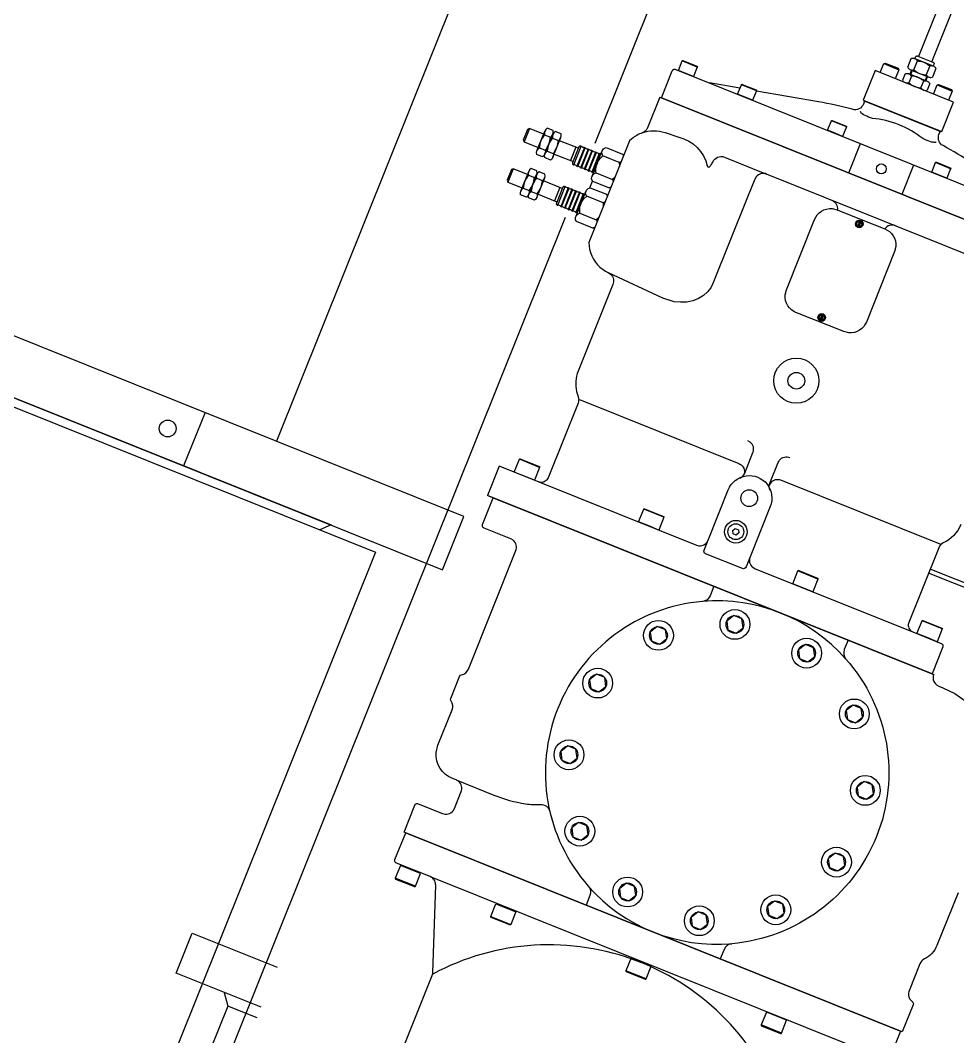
# Model space of a CAD drawing. Extents: x 23618587 to 48466785, y 42305484 to 86624613.
# Drawn here: x 24361014 to 24362018, y 43356237 to 43357325 of the extents above; entities that cross this region are included whole.
import ezdxf

# ---------------------------------------------------------------- set-up
doc = ezdxf.new("R2010")
doc.units = 0
doc.header["$MEASUREMENT"] = 0
doc.layers.add('AC-W', color=7, linetype='CONTINUOUS')
doc.layers.add('楼控', color=1, linetype='CONTINUOUS')

msp = doc.modelspace()

# ---------------------------------------------------------------- linework, layer by layer
at = {"layer": 'AC-W', "color": 7, "ltscale": 300}
for centre, radius, start, end in [((24189221.26409, 43293340.65083), 196000, 18.7775437664, 29.0000337956), ((24148685.34615, 42835267.72991), 567722.67138, 66.5260012819, 69.3279804304), ((24162246.90911, 42870268.06754), 513099.72014, 62.6224147924, 75.1443656534)]:
    msp.add_arc(centre, radius, start, end, dxfattribs=at)
at = {"layer": 'AC-W', "color": 7}
for centre, radius, start, end in [((24148685.34615, 42835267.72991), 567822.67138, 66.8075794562, 69.3229354503), ((24148759.7883, 42835660.74182), 530172.67138, 79.4743453433, 79.4743453433), ((24148766.30591, 42835659.45113), 530172.67138, 78.1227654299, 78.1227654299), ((24148779.34207, 42835656.52904), 530172.67138, 76.2090487924, 76.2090487924), ((24148685.34615, 42835267.72991), 567622.67138, 66.7997511767, 68.2411710536), ((24148685.34615, 42835267.72991), 565472.67138, 66.8927523705, 67.9826562671), ((24148685.34615, 42835267.72991), 565272.67138, 67.1564759426, 67.9826461811), ((24148685.34615, 42835267.72991), 565272.67138, 67.1564759426, 67.9826461798)]:
    msp.add_arc(centre, radius, start, end, dxfattribs=at)
at = {"layer": '楼控'}
for p, q in [((24361677.22785, 43357843.64587), (24361288.23863, 43356874.77286)), ((24361971.88578, 43357284.51487), (24361991.66895, 43357276.58017)), ((24361968.41545, 43357272.03202), (24361966.69947, 43357267.75366)), ((24361967.09201, 43357272.56283), (24361986.85236, 43357264.63728)), ((24361969.20701, 43357271.95824), (24361967.49102, 43357267.67987)), ((24361970.89939, 43357272.47938), (24361974.69561, 43357281.94427)), ((24361987.86156, 43357276.66362), (24361984.06535, 43357267.19873)), ((24361961.70555, 43357268.313), (24361958.85931, 43357261.21662)), ((24361965.19349, 43357268.35768), (24361984.95383, 43357260.43213)), ((24361968.29994, 43357265.6681), (24361965.4537, 43357258.57172)), ((24361984.77592, 43357265.4701), (24361983.05994, 43357261.19174)), ((24361985.52892, 43357265.16809), (24361983.81293, 43357260.88972)), ((24361981.30617, 43357260.45151), (24361978.45993, 43357253.35513)), ((24361987.87774, 43357257.81576), (24361985.0315, 43357250.71938)), ((24361917.48677, 43357238.76888), (24361917.84736, 43357239.66791)), ((24361575.69949, 43357206.79317), (24361571.48595, 43357196.28779)), ((24361999.33476, 43357205.94097), (24361999.69535, 43357206.84)), ((24361567.27333, 43357185.78468), (24361571.48595, 43357196.28779)), ((24361584.25622, 43357203.36121), (24361580.04268, 43357192.85582)), ((24361575.83006, 43357182.35272), (24361580.04268, 43357192.85582)), ((24361631.63407, 43357172.16335), (24361636.84151, 43357185.14676)), ((24361558.40238, 43357163.66725), (24361554.19067, 43357153.16642)), ((24361631.63407, 43357172.16335), (24361626.18594, 43357158.57982)), ((24361549.97896, 43357142.6656), (24361554.19067, 43357153.16642)), ((24361566.95911, 43357160.23528), (24361562.7474, 43357149.73446)), ((24361558.53569, 43357139.23364), (24361562.7474, 43357149.73446)), ((24361614.33879, 43357129.04199), (24361619.54714, 43357142.02768)), ((24361614.33879, 43357129.04199), (24361608.89065, 43357115.45846)), ((24361910.68083, 43357104.83847), (24361912.94226, 43357110.47679)), ((24361914.06034, 43357110.02835), (24361911.79891, 43357104.39003)), ((24361870.48838, 43357004.62888), (24361872.7489, 43357010.26491)), ((24361873.86698, 43357009.81647), (24361871.60646, 43357004.18044)), ((24361211.74037, 43356905.45508), (24361188.86059, 43356848.4102)), ((24361515.21436, 43356816.32024), (24361989.32574, 43356626.16183)), ((24361267.45669, 43356257.37776), (24361236.08201, 43356269.96163))]:
    msp.add_line(p, q, dxfattribs=at)
for points in [[(24361629.52109, 43357194.04016), (24361729.92213, 43357444.36448)], [(24361964.30501, 43357275.12429), (24361968.10122, 43357284.58917)], [(24361968.10122, 43357284.58917), (24361968.80901, 43357284.76884), (24361969.55963, 43357284.85716), (24361970.32385, 43357284.84732), (24361971.11809, 43357284.71418), (24361971.87023, 43357284.47608), (24361972.60125, 43357284.11931), (24361973.26736, 43357283.66672), (24361973.82658, 43357283.14575), (24361974.69561, 43357281.94427)], [(24361971.88578, 43357284.51487), (24361972.56669, 43357286.21253), (24361972.56669, 43357286.21253), (24361972.68743, 43357286.44753), (24361972.85747, 43357286.67335), (24361973.04941, 43357286.88774), (24361973.2815, 43357287.07014), (24361973.54916, 43357287.20913), (24361973.85055, 43357287.30015), (24361974.13547, 43357287.35011), (24361974.42582, 43357287.34755), (24361974.95802, 43357287.22151), (24361991.31849, 43357280.65959), (24361991.31849, 43357280.65959), (24361991.56217, 43357280.54066), (24361991.79028, 43357280.38295), (24361992.00193, 43357280.18416), (24361992.17336, 43357279.95117), (24361992.32833, 43357279.67711), (24361992.42576, 43357279.39169), (24361992.46749, 43357279.09947), (24361992.45809, 43357278.81186), (24361992.32703, 43357278.28698), (24361991.64613, 43357276.58932)], [(24362168.69981, 43357091.28279), (24362169.07582, 43357091.09755), (24362169.42712, 43357090.85069), (24362169.77469, 43357090.52851), (24362170.04918, 43357090.15619), (24362170.27613, 43357089.7314), (24362170.4364, 43357089.27244), (24362170.51358, 43357088.80442), (24362170.51406, 43357088.34333), (24362170.31149, 43357087.50807), (24362158.78191, 43357058.76201), (24361700.62029, 43357242.52323), (24361712.14986, 43357271.26929), (24361712.14986, 43357271.26929), (24361712.352, 43357271.64117), (24361712.58061, 43357272.01303), (24361712.89958, 43357272.346), (24361713.27876, 43357272.63097), (24361713.71176, 43357272.85199), (24361714.16934, 43357273.00221), (24361714.62503, 43357273.08168), (24361715.09891, 43357273.07439), (24361715.92231, 43357272.88188), (24362168.69981, 43357091.28279)], [(24361726.71611, 43357268.55531), (24361718.63856, 43357271.79508), (24361722.69194, 43357281.90115), (24361722.69194, 43357281.90115), (24361722.73129, 43357281.99927), (24361722.79346, 43357282.08823), (24361722.87937, 43357282.17033), (24361722.96253, 43357282.24558), (24361723.06484, 43357282.30255), (24361723.18449, 43357282.33668), (24361723.29864, 43357282.35712), (24361723.40547, 43357282.3593), (24361723.62273, 43357282.30659), (24361738.45439, 43357276.35785), (24361738.45439, 43357276.35785), (24361738.54292, 43357276.3144), (24361738.62504, 43357276.25497), (24361738.72357, 43357276.17042), (24361738.79196, 43357276.07677), (24361738.85486, 43357275.96943), (24361738.88946, 43357275.85755), (24361738.89757, 43357275.74569), (24361738.90294, 43357275.62699), (24361738.84705, 43357275.4216), (24361734.79367, 43357265.31553), (24361726.71611, 43357268.55531)], [(24361738.84705, 43357275.4216), (24361722.69194, 43357281.90115)], [(24362000.83625, 43357206.38241), (24362013.46588, 43357237.87118), (24361929.3361, 43357271.61427), (24361916.70646, 43357240.1255), (24362000.83625, 43357206.38241)], [(24361934.78959, 43357269.42697), (24361938.66268, 43357279.08352), (24361954.8406, 43357272.59482), (24361950.96752, 43357262.93826)], [(24361938.66268, 43357279.08352), (24361940.25385, 43357279.74857), (24361954.1728, 43357274.16591), (24361954.8406, 43357272.59482)], [(24361964.30501, 43357275.12429), (24361964.69248, 43357274.50533), (24361965.17403, 43357273.9228), (24361965.73325, 43357273.40183), (24361966.39936, 43357272.94925), (24361967.10757, 43357272.60162), (24361967.88253, 43357272.35437), (24361968.65395, 43357272.23039), (24361969.44099, 43357272.21139), (24361970.89939, 43357272.47938), (24361970.89939, 43357272.47938), (24361971.95585, 43357271.54708), (24361973.11736, 43357270.67858), (24361974.33922, 43357269.89449), (24361975.64698, 43357269.1925), (24361976.97219, 43357268.60005), (24361978.36231, 43357268.10342), (24361979.76989, 43357267.71634), (24361981.19492, 43357267.43881), (24361984.06535, 43357267.19873), (24361984.06535, 43357267.19873), (24361984.45282, 43357266.57977), (24361984.93346, 43357265.99496), (24361985.4936, 43357265.47628), (24361986.15971, 43357265.02369), (24361986.86792, 43357264.67607), (24361987.64287, 43357264.42882), (24361988.41429, 43357264.30483), (24361989.20042, 43357264.28356), (24361990.65974, 43357264.55383)], [(24361974.69561, 43357281.94427), (24361976.12631, 43357281.87902), (24361977.54323, 43357281.71334), (24361978.99107, 43357281.42666), (24361980.39865, 43357281.03958), (24361981.78877, 43357280.54294), (24361983.11398, 43357279.9505), (24361984.39892, 43357279.25766), (24361985.6436, 43357278.46442), (24361987.86156, 43357276.66362)], [(24361987.86156, 43357276.66362), (24361988.56935, 43357276.84328), (24361989.31997, 43357276.93161), (24361990.08419, 43357276.92176), (24361990.87843, 43357276.78863), (24361991.65339, 43357276.54138), (24361992.3616, 43357276.19375), (24361993.02771, 43357275.74117), (24361993.58693, 43357275.2202), (24361994.45595, 43357274.01871)], [(24361994.45595, 43357274.01871), (24361990.65974, 43357264.55383)], [(24361958.76804, 43357261.25323), (24361959.15551, 43357260.63427), (24361959.61333, 43357260.05861), (24361960.19628, 43357259.53078), (24361960.86239, 43357259.07819), (24361961.5706, 43357258.73057), (24361962.34556, 43357258.48332), (24361963.11698, 43357258.35933), (24361963.9031, 43357258.33805), (24361965.36243, 43357258.60833)], [(24361961.70555, 43357268.313), (24361962.41334, 43357268.49267), (24361963.16488, 43357268.58328), (24361963.9291, 43357268.57343), (24361964.72242, 43357268.43801), (24361965.47456, 43357268.19992), (24361966.20559, 43357267.84314), (24361966.8498, 43357267.40199), (24361967.43183, 43357266.87187), (24361968.29994, 43357265.6681)], [(24361981.37463, 43357260.42406), (24361980.29536, 43357261.36552), (24361979.13476, 43357262.23629), (24361977.91199, 43357263.0181), (24361976.62796, 43357263.71322), (24361975.27902, 43357264.31254), (24361973.88981, 43357264.81145), (24361972.48132, 43357265.19625), (24361971.0572, 43357265.47607), (24361968.20867, 43357265.70471)], [(24361981.30617, 43357260.45151), (24361981.99206, 43357260.64261), (24361982.74268, 43357260.73094), (24361983.52972, 43357260.71194), (24361984.32396, 43357260.5788), (24361985.0761, 43357260.34071), (24361985.80712, 43357259.98393), (24361986.45042, 43357259.5405), (24361987.03245, 43357259.01038), (24361987.87774, 43357257.81576)], [(24361784.61035, 43357252.74638), (24361752.04404, 43357258.39668)], [(24361790.15001, 43357243.11299), (24361782.04964, 43357246.36192), (24361786.10302, 43357256.46799), (24361786.10302, 43357256.46799), (24361786.16519, 43357256.55696), (24361786.22737, 43357256.64592), (24361786.29045, 43357256.73717), (24361786.39643, 43357256.80327), (24361786.49874, 43357256.86024), (24361786.61839, 43357256.89437), (24361786.73254, 43357256.9148), (24361786.83937, 43357256.91699), (24361787.05663, 43357256.86428), (24361801.8883, 43357250.91554), (24361801.8883, 43357250.91554), (24361801.97682, 43357250.87209), (24361802.05894, 43357250.81266), (24361802.15747, 43357250.72811), (24361802.22587, 43357250.63446), (24361802.26595, 43357250.53627), (24361802.32336, 43357250.41523), (24361802.33147, 43357250.30338), (24361802.33684, 43357250.18467), (24361802.28095, 43357249.97929), (24361798.22757, 43357239.87322), (24361790.15001, 43357243.11299)], [(24361802.28095, 43357249.97929), (24361786.10302, 43357256.46799)], [(24361965.36243, 43357258.60833), (24361966.4417, 43357257.66687), (24361967.57948, 43357256.80524), (24361968.82507, 43357256.01428), (24361970.10909, 43357255.31916), (24361971.43522, 43357254.729), (24361972.82443, 43357254.23008), (24361974.23292, 43357253.84528), (24361975.67985, 43357253.55632), (24361978.52838, 43357253.32767)], [(24361978.45993, 43357253.35513), (24361978.82458, 43357252.74532), (24361979.30522, 43357252.16051), (24361979.88726, 43357251.6304), (24361980.53055, 43357251.18696), (24361981.26249, 43357250.83247), (24361982.01372, 43357250.59209), (24361982.80796, 43357250.45895), (24361983.595, 43357250.43995), (24361985.0315, 43357250.71938)], [(24361991.83446, 43357246.54719), (24361995.70755, 43357256.20375), (24362011.88548, 43357249.71504), (24362008.01239, 43357240.05848)], [(24361995.70755, 43357256.20375), (24361997.29873, 43357256.86879), (24362011.21768, 43357251.28613), (24362011.88548, 43357249.71504)], [(24361698.81767, 43357243.24623), (24361685.68559, 43357210.50475), (24361685.68559, 43357210.50475), (24361685.36625, 43357209.77461), (24361684.97571, 43357209.06507), (24361684.51855, 43357208.38755), (24361684.01941, 43357207.73746), (24361683.43724, 43357207.14451), (24361682.82041, 43357206.59725), (24361682.17076, 43357206.10024), (24361681.47005, 43357205.67404), (24361680.01035, 43357205.00659), (24361680.01035, 43357205.00659), (24361678.50417, 43357204.42135), (24361677.02441, 43357203.7699), (24361675.57014, 43357203.04994), (24361674.14321, 43357202.26604), (24361672.74544, 43357201.42276), (24361671.40057, 43357200.51324), (24361670.08669, 43357199.54891), (24361668.82936, 43357198.52746), (24361666.46614, 43357196.33375), (24361622.82708, 43357087.53092), (24361622.82708, 43357087.53092), (24361623.0529, 43357083.93325), (24361623.66126, 43357080.29871), (24361624.64947, 43357076.68663), (24361625.99294, 43357073.16781), (24361627.68534, 43357069.79248), (24361629.74405, 43357066.60397), (24361632.08879, 43357063.6663), (24361634.68214, 43357061.01828), (24361640.46324, 43357056.67585), (24361643.82272, 43357055.07942), (24361643.82272, 43357055.07942), (24361645.0109, 43357054.4095), (24361646.12128, 43357053.54562), (24361647.1493, 43357052.47638), (24361648.0046, 43357051.24066), (24361648.67168, 43357049.86589), (24361649.11771, 43357048.40229), (24361649.33635, 43357046.9001), (24361649.30302, 43357045.43011), (24361648.64584, 43357042.73491), (24361611.37743, 43356949.81565), (24361611.37743, 43356949.81565), (24361610.45284, 43356947.24625), (24361609.72812, 43356944.5808), (24361609.18869, 43356941.84897), (24361608.8437, 43356939.07359), (24361608.7242, 43356936.26604), (24361608.81654, 43356933.45829), (24361609.12986, 43356930.67317), (24361609.64683, 43356927.93351), (24361611.25166, 43356922.68876), (24361611.25166, 43356922.68876), (24361611.48386, 43356922.01288), (24361611.65486, 43356921.31651), (24361611.79023, 43356920.59735), (24361611.86899, 43356919.86911), (24361611.91486, 43356919.12493), (24361611.88404, 43356918.38766), (24361611.78019, 43356917.66644), (24361611.64986, 43356916.94524), (24361611.20758, 43356915.57835), (24361579.10176, 43356835.5307), (24361579.10176, 43356835.5307), (24361578.61598, 43356834.51765), (24361577.93484, 43356833.54588), (24361577.09947, 43356832.65186), (24361576.07979, 43356831.89269), (24361574.96346, 43356831.28883), (24361573.74324, 43356830.88823), (24361572.49856, 43356830.6908), (24361571.28054, 43356830.69194), (24361569.03126, 43356831.22589), (24361526.81805, 43356848.15693), (24361514.21037, 43356816.72292)], [(24361698.81767, 43357243.24623), (24362160.58453, 43357058.03901)], [(24361886.51022, 43357204.46447), (24361878.43267, 43357207.70425), (24361882.48605, 43357217.81032), (24361882.48605, 43357217.81032), (24361882.5254, 43357217.90844), (24361882.58757, 43357217.9974), (24361882.67348, 43357218.0795), (24361882.75663, 43357218.15475), (24361882.85895, 43357218.21172), (24361882.97859, 43357218.24585), (24361883.09274, 43357218.26628), (24361883.22239, 43357218.25932), (24361883.41683, 43357218.21576), (24361898.2485, 43357212.26702), (24361898.2485, 43357212.26702), (24361898.33703, 43357212.22357), (24361898.41915, 43357212.16414), (24361898.51768, 43357212.07959), (24361898.58607, 43357211.98594), (24361898.64897, 43357211.8786), (24361898.68356, 43357211.76671), (24361898.69168, 43357211.65486), (24361898.69704, 43357211.53615), (24361898.64116, 43357211.33077), (24361894.58777, 43357201.2247), (24361886.51022, 43357204.46447)], [(24361898.64116, 43357211.33077), (24361882.48605, 43357217.81032)], [(24361574.34592, 43357203.4184), (24361559.12635, 43357209.52272), (24361557.11682, 43357208.67317), (24361552.53995, 43357197.26191), (24361553.40732, 43357195.26378), (24361568.62689, 43357189.15946)], [(24361559.12635, 43357209.52272), (24361553.40732, 43357195.26378)], [(24361567.27333, 43357185.78468), (24361575.69949, 43357206.79317)], [(24361575.83006, 43357182.35272), (24361584.25622, 43357203.36121)], [(24361575.83006, 43357182.35272), (24361584.25622, 43357203.36121)], [(24361584.38679, 43357178.92075), (24361592.81295, 43357199.92924)], [(24361611.67609, 43357188.44587), (24361591.45939, 43357196.55446)], [(24361608.98357, 43357189.5258), (24361603.26454, 43357175.26686)], [(24361605.38415, 43357172.75853), (24361605.30087, 43357172.55089), (24361605.28421, 43357172.31122), (24361605.26847, 43357172.07384), (24361605.30293, 43357171.82957), (24361605.39036, 43357171.58524), (24361605.51159, 43357171.35915), (24361605.66936, 43357171.15813), (24361605.84086, 43357170.99133), (24361606.22687, 43357170.76499), (24361606.72886, 43357170.56365), (24361614.7377, 43357190.53164), (24361614.23571, 43357190.73298), (24361614.23571, 43357190.73298), (24361614.02394, 43357190.79937), (24361613.79936, 43357190.83382), (24361613.56013, 43357190.83176), (24361613.30718, 43357190.79548), (24361613.06332, 43357190.71581), (24361612.85411, 43357190.59046), (24361612.63667, 43357190.44457), (24361612.48402, 43357190.26211), (24361612.24717, 43357189.86971), (24361605.38415, 43357172.75853)], [(24361610.03838, 43357169.2389), (24361610.85983, 43357168.90943), (24361618.86775, 43357188.87514), (24361618.0463, 43357189.20461), (24361610.03838, 43357169.2389)], [(24361613.98589, 43357167.65562), (24361614.80733, 43357167.32615), (24361622.81526, 43357187.29186), (24361621.99381, 43357187.62133), (24361613.98589, 43357167.65562)], [(24361617.91058, 43357166.08149), (24361618.73202, 43357165.75202), (24361626.73994, 43357185.71773), (24361625.9185, 43357186.0472), (24361617.91058, 43357166.08149)], [(24361646.65591, 43357146.94202), (24361646.44396, 43357146.80982), (24361646.23384, 43357146.68219), (24361646.00273, 43357146.56827), (24361645.77528, 43357146.46348), (24361645.54966, 43357146.36326), (24361645.3277, 43357146.27216), (24361645.08567, 43357146.19706), (24361644.8473, 43357146.13108), (24361644.35872, 43357146.03567), (24361626.92581, 43357153.02773), (24361626.92581, 43357153.02773), (24361626.37422, 43357153.89793), (24361625.99169, 43357154.92548), (24361625.77548, 43357156.10353), (24361625.84969, 43357157.34522), (24361626.18502, 43357158.57754), (24361626.79508, 43357159.70232), (24361627.59946, 43357160.65115), (24361628.56979, 43357161.3533), (24361630.55728, 43357162.08189), (24361630.55728, 43357162.08189), (24361630.31442, 43357164.05205), (24361630.30444, 43357166.07448), (24361630.51819, 43357168.12639), (24361630.96567, 43357170.16666), (24361631.63315, 43357172.16107), (24361632.52973, 43357174.06624), (24361633.61611, 43357175.85026), (24361634.8804, 43357177.48346), (24361637.82299, 43357180.19706), (24361637.82299, 43357180.19706), (24361637.2714, 43357181.06727), (24361636.88887, 43357182.09482), (24361636.67267, 43357183.27287), (24361636.74687, 43357184.51456), (24361637.08312, 43357185.74916), (24361637.69318, 43357186.87393), (24361638.49664, 43357187.82048), (24361639.46788, 43357188.52492), (24361641.45538, 43357189.25351), (24361658.88829, 43357182.26145)], [(24361901.07598, 43357162.12369), (24361913.6864, 43357193.56455)], [(24361585.74036, 43357182.29553), (24361605.95706, 43357174.18693)], [(24361622.04062, 43357164.425), (24361622.86207, 43357164.09553), (24361630.86999, 43357184.06123), (24361630.04855, 43357184.3907), (24361622.04062, 43357164.425)], [(24361625.98813, 43357162.84172), (24361626.80958, 43357162.51225), (24361634.8175, 43357182.47795), (24361633.99605, 43357182.80742), (24361625.98813, 43357162.84172)], [(24361655.2559, 43357173.205), (24361637.82299, 43357180.19706)], [(24361657.55584, 43357174.1182), (24361657.34297, 43357173.98372), (24361657.13285, 43357173.85609), (24361656.90174, 43357173.74217), (24361656.67337, 43357173.6351), (24361656.44775, 43357173.53487), (24361656.20298, 43357173.45293), (24361655.98376, 43357173.36867), (24361655.74448, 43357173.30042), (24361655.2559, 43357173.205), (24361655.2559, 43357173.205), (24361655.32581, 43357172.78493), (24361655.37108, 43357172.36945), (24361655.41451, 43357171.9494), (24361655.45703, 43357171.52707), (24361655.49681, 43357171.09789), (24361655.51285, 43357170.67559), (24361655.52797, 43357170.251), (24361655.51845, 43357169.831), (24361655.49666, 43357168.98416)], [(24361658.88829, 43357182.26145), (24361659.02142, 43357182.06502), (24361659.1737, 43357181.8503), (24361659.2995, 43357181.63562), (24361659.42256, 43357181.41409), (24361659.52005, 43357181.19486), (24361659.61388, 43357180.96651), (24361659.70497, 43357180.73131), (24361659.79422, 43357180.49155), (24361659.91978, 43357180.01207)], [(24361557.05156, 43357160.29932), (24361541.83198, 43357166.40364), (24361539.82154, 43357165.55181), (24361535.24559, 43357154.14283), (24361536.11204, 43357152.14242), (24361551.33161, 43357146.0381)], [(24361541.83198, 43357166.40364), (24361536.11204, 43357152.14242)], [(24361549.97896, 43357142.6656), (24361558.40238, 43357163.66725)], [(24361958.34904, 43357139.1524), (24361970.95945, 43357170.59325)], [(24361998.11282, 43357159.70248), (24361990.03526, 43357162.94225), (24361994.08864, 43357173.04832), (24361994.08864, 43357173.04832), (24361994.128, 43357173.14644), (24361994.19017, 43357173.23541), (24361994.27607, 43357173.3175), (24361994.35923, 43357173.39275), (24361994.46155, 43357173.44972), (24361994.58119, 43357173.48385), (24361994.69534, 43357173.50429), (24361994.82499, 43357173.49732), (24361995.01943, 43357173.45377), (24362009.8511, 43357167.50503), (24362009.8511, 43357167.50503), (24362009.93962, 43357167.46157), (24362010.04456, 43357167.39299), (24362010.12028, 43357167.3176), (24362010.18867, 43357167.22394), (24362010.25157, 43357167.1166), (24362010.28616, 43357167.00472), (24362010.29427, 43357166.89286), (24362010.29964, 43357166.77416), (24362010.26657, 43357166.55962), (24362006.21319, 43357156.45355), (24361998.11282, 43357159.70248)], [(24362010.24375, 43357166.56877), (24361994.08864, 43357173.04832)], [(24360983.56087, 43356996.97419), (24360572.83776, 43357161.70858), (24360549.95798, 43357104.6637), (24360960.68109, 43356939.92931), (24361466.21245, 43356737.16886), (24361489.09223, 43356794.21373), (24360983.56087, 43356996.97419)], [(24361558.53569, 43357139.23364), (24361566.95911, 43357160.23528)], [(24361558.53569, 43357139.23364), (24361566.95911, 43357160.23528)], [(24361567.09242, 43357135.80167), (24361575.51584, 43357156.80331)], [(24361594.38172, 43357145.32679), (24361574.16502, 43357153.43538)], [(24361623.90349, 43357146.08673), (24361626.72045, 43357153.1101)], [(24361630.55728, 43357162.08189), (24361647.9902, 43357155.08983)], [(24361651.08086, 43357157.9745), (24361650.79478, 43357157.65748), (24361650.50961, 43357157.34274), (24361650.22627, 43357157.03256), (24361649.92195, 43357156.7361), (24361649.61853, 43357156.44192), (24361649.29414, 43357156.16146), (24361648.97065, 43357155.88328), (24361648.64992, 43357155.61194), (24361647.9902, 43357155.08983), (24361647.9902, 43357155.08983), (24361648.12332, 43357154.8934), (24361648.2756, 43357154.67869), (24361648.40232, 43357154.46628), (24361648.50164, 43357154.25162), (24361648.62195, 43357154.02324), (24361648.71579, 43357153.79489), (24361648.80779, 43357153.56198), (24361648.89613, 43357153.31993), (24361649.02168, 43357152.84046)], [(24362130.90537, 43357033.44151), (24361813.14259, 43357160.89102), (24361813.14259, 43357160.89102), (24361811.80353, 43357161.31684), (24361810.33647, 43357161.55561), (24361808.80253, 43357161.5616), (24361807.24645, 43357161.31425), (24361805.74399, 43357160.80434), (24361804.3317, 43357160.05695), (24361803.07444, 43357159.10169), (24361802.01881, 43357157.98874), (24361800.54921, 43357155.51344), (24361792.80304, 43357136.20033)], [(24361591.68921, 43357146.40672), (24361585.96926, 43357132.1455)], [(24361588.08887, 43357129.63717), (24361588.00559, 43357129.42952), (24361587.98893, 43357129.18986), (24361587.97318, 43357128.95248), (24361588.00674, 43357128.70592), (24361588.09508, 43357128.46388), (24361588.2163, 43357128.23778), (24361588.37408, 43357128.03676), (24361588.54558, 43357127.86997), (24361588.93159, 43357127.64363), (24361589.43358, 43357127.44228), (24361597.44242, 43357147.41027), (24361596.94043, 43357147.61162), (24361596.94043, 43357147.61162), (24361596.72866, 43357147.67801), (24361596.50316, 43357147.71018), (24361596.26394, 43357147.70812), (24361596.01099, 43357147.67183), (24361595.76713, 43357147.59217), (24361595.55792, 43357147.46682), (24361595.34139, 43357147.32321), (24361595.18874, 43357147.14074), (24361594.9528, 43357146.75063), (24361588.08887, 43357129.63717)], [(24361592.7431, 43357126.11754), (24361593.56455, 43357125.78807), (24361601.57247, 43357145.75378), (24361600.75102, 43357146.08325), (24361592.7431, 43357126.11754)], [(24361596.69061, 43357124.53426), (24361597.51205, 43357124.20479), (24361605.51997, 43357144.1705), (24361604.69853, 43357144.49997), (24361596.69061, 43357124.53426)], [(24361600.61529, 43357122.96013), (24361601.43674, 43357122.63066), (24361609.44466, 43357142.59637), (24361608.62322, 43357142.92584), (24361600.61529, 43357122.96013)], [(24361604.74534, 43357121.30363), (24361605.56679, 43357120.97417), (24361613.57471, 43357140.93987), (24361612.75327, 43357141.26934), (24361604.74534, 43357121.30363)], [(24361629.36155, 43357103.82294), (24361629.14868, 43357103.68846), (24361628.93856, 43357103.56083), (24361628.70836, 43357103.44919), (24361628.48, 43357103.34212), (24361628.25529, 43357103.24418), (24361628.03242, 43357103.1508), (24361627.7913, 43357103.07798), (24361627.55293, 43357103.012), (24361627.06344, 43357102.91431), (24361609.63053, 43357109.90637), (24361609.63053, 43357109.90637), (24361609.07894, 43357110.77657), (24361608.67359, 43357111.81327), (24361608.48112, 43357112.98445), (24361608.55441, 43357114.22386), (24361608.89065, 43357115.45846), (24361609.50072, 43357116.58324), (24361610.30418, 43357117.52979), (24361611.2526, 43357118.24337), (24361613.26292, 43357118.96281), (24361613.26292, 43357118.96281), (24361613.01914, 43357120.93068), (24361613.00916, 43357122.95312), (24361613.22291, 43357125.00502), (24361613.67039, 43357127.04529), (24361614.33879, 43357129.04199), (24361615.23536, 43357130.94716), (24361616.32175, 43357132.73118), (24361617.58512, 43357134.36209), (24361620.52862, 43357137.07798), (24361620.52862, 43357137.07798), (24361619.97703, 43357137.94819), (24361619.59451, 43357138.97574), (24361619.3783, 43357140.15379), (24361619.45159, 43357141.3932), (24361619.78783, 43357142.6278), (24361620.3979, 43357143.75257), (24361621.20136, 43357144.69912), (24361622.1726, 43357145.40355), (24361624.1601, 43357146.13214), (24361641.59301, 43357139.14008)], [(24361568.44508, 43357139.17416), (24361588.66178, 43357131.06557)], [(24361608.69285, 43357119.72035), (24361609.51429, 43357119.39088), (24361617.52222, 43357139.35659), (24361616.70077, 43357139.68606), (24361608.69285, 43357119.72035)], [(24361637.96154, 43357130.08592), (24361620.52862, 43357137.07798)], [(24361640.25964, 43357130.99455), (24361640.04677, 43357130.86008), (24361639.83665, 43357130.73244), (24361639.60554, 43357130.61853), (24361639.37809, 43357130.51374), (24361639.15247, 43357130.41351), (24361638.90769, 43357130.33156), (24361638.68848, 43357130.24731), (24361638.45011, 43357130.18134), (24361637.96154, 43357130.08592), (24361637.96154, 43357130.08592), (24361638.03145, 43357129.66585), (24361638.0758, 43357129.24808), (24361638.12015, 43357128.83032), (24361638.16175, 43357128.4057), (24361638.20153, 43357127.97653), (24361638.21757, 43357127.55422), (24361638.23269, 43357127.12964), (24361638.22317, 43357126.70964), (24361638.20229, 43357125.86508)], [(24361641.59301, 43357139.14008), (24361641.72614, 43357138.94365), (24361641.87842, 43357138.72894), (24361642.00513, 43357138.51654), (24361642.12819, 43357138.295), (24361642.22477, 43357138.0735), (24361642.3186, 43357137.84514), (24361642.4106, 43357137.61223), (24361642.49894, 43357137.37018), (24361642.6245, 43357136.89071)], [(24361792.80304, 43357136.20033), (24361755.71217, 43357043.72374), (24361755.71217, 43357043.72374), (24361753.3649, 43357039.06019), (24361749.98247, 43357034.65556), (24361745.62075, 43357030.71521), (24361740.32107, 43357027.47423), (24361734.2662, 43357025.12419), (24361727.71465, 43357023.78127), (24361720.94769, 43357023.48628), (24361714.28482, 43357024.1773), (24361702.14926, 43357027.99837), (24361643.82272, 43357055.07942)], [(24361914.31448, 43357112.31304), (24361939.93904, 43357102.03545), (24361939.93904, 43357102.03545), (24361942.35298, 43357100.85534), (24361944.69895, 43357099.2416), (24361946.82631, 43357097.2149), (24361948.66662, 43357094.80271), (24361950.09668, 43357092.09415), (24361951.07275, 43357089.17829), (24361951.54293, 43357086.18987), (24361951.52739, 43357083.24526), (24361950.27148, 43357077.86851), (24361920.0052, 43357002.40727), (24361920.0052, 43357002.40727), (24361918.8196, 43356999.97964), (24361917.19583, 43356997.64828), (24361915.1714, 43356995.50677), (24361912.76652, 43356993.67148), (24361910.04608, 43356992.23823), (24361907.13982, 43356991.26626), (24361904.14363, 43356990.79655), (24361901.20541, 43356990.80157), (24361895.83507, 43356992.07346), (24361844.60877, 43357012.6195), (24361844.60877, 43357012.6195), (24361842.19391, 43357013.79732), (24361839.84794, 43357015.41106), (24361837.72058, 43357017.43776), (24361835.87936, 43357019.84767), (24361834.45021, 43357022.55851), (24361833.47414, 43357025.47437), (24361833.00396, 43357028.4628), (24361833.02041, 43357031.40968), (24361834.30097, 43357036.78184), (24361864.56726, 43357112.24309), (24361864.56726, 43357112.24309), (24361865.75194, 43357114.66844), (24361867.35197, 43357117.00666), (24361869.37549, 43357119.1459), (24361871.78038, 43357120.98118), (24361874.49989, 43357122.41215), (24361877.40524, 43357123.38184), (24361880.40143, 43357123.85155), (24361883.33874, 43357123.84424), (24361888.70999, 43357122.57464), (24361914.31174, 43357112.3062)], [(24361219.42731, 43356171.57614), (24361597.69624, 43357114.69302)], [(24361613.26292, 43357118.96281), (24361630.69583, 43357111.97075)], [(24361633.7865, 43357114.85542), (24361633.50041, 43357114.5384), (24361633.21524, 43357114.22366), (24361632.93191, 43357113.91348), (24361632.62666, 43357113.61474), (24361632.32325, 43357113.32056), (24361631.99886, 43357113.0401), (24361631.67629, 43357112.7642), (24361631.35463, 43357112.49058), (24361630.69583, 43357111.97075), (24361630.69583, 43357111.97075), (24361630.82896, 43357111.77432), (24361630.98124, 43357111.55961), (24361631.10704, 43357111.34492), (24361631.20728, 43357111.13254), (24361631.32667, 43357110.90188), (24361631.42142, 43357110.67581), (24361631.51251, 43357110.44061), (24361631.60176, 43357110.20085), (24361631.72732, 43357109.72138)], [(24361909.1204, 43357108.74098), (24361911.86982, 43357110.90693), (24361915.13279, 43357109.59821), (24361915.62351, 43357106.13269), (24361912.87135, 43357103.95989), (24361909.60838, 43357105.26861), (24361909.1204, 43357108.74098)], [(24361910.70096, 43357104.88867), (24361910.70096, 43357104.88867)], [(24361910.86112, 43357105.28799), (24361910.86112, 43357105.28799)], [(24359953.67553, 43355420.94313), (24360614.97986, 43357068.65124), (24361394.32663, 43356756.06786), (24360733.0223, 43355108.35975), (24359953.67553, 43355420.94313)], [(24360650.15188, 43357054.54431), (24360645.02711, 43357066.53301), (24361346.67909, 43356785.11175), (24361334.69039, 43356779.98699)], [(24361868.92704, 43357008.5291), (24361871.67646, 43357010.69505), (24361874.93942, 43357009.38633), (24361875.43015, 43357005.92081), (24361872.6789, 43357003.7503), (24361869.41594, 43357005.05902), (24361868.92704, 43357008.5291)], [(24361870.51034, 43357004.68364), (24361870.51034, 43357004.68364)], [(24361870.66867, 43357005.07839), (24361870.66867, 43357005.07839)], [(24361612.72771, 43356919.36841), (24361783.40598, 43356850.91212), (24361783.40598, 43356850.91212), (24361784.66817, 43356850.29462), (24361785.89362, 43356849.45346), (24361787.00657, 43356848.39784), (24361787.96046, 43356847.14377), (24361788.71698, 43356845.72782), (24361789.22139, 43356844.21167), (24361789.47012, 43356842.65239), (24361789.46412, 43356841.11846), (24361788.79406, 43356838.32512)], [(24361553.76879, 43356837.35537), (24361542.9759, 43356841.68422), (24361548.47071, 43356855.38412), (24361548.47071, 43356855.38412), (24361548.53196, 43356855.4708), (24361548.59505, 43356855.56205), (24361548.65722, 43356855.65101), (24361548.7632, 43356855.71711), (24361548.8646, 43356855.7718), (24361548.98516, 43356855.80821), (24361549.09839, 43356855.82637), (24361549.20522, 43356855.82855), (24361549.42248, 43356855.77585), (24361569.63919, 43356847.66725), (24361569.63919, 43356847.66725), (24361569.72771, 43356847.6238), (24361569.80983, 43356847.56437), (24361569.90836, 43356847.47982), (24361569.97767, 43356847.38845), (24361570.01684, 43356847.28798), (24361570.07516, 43356847.16923), (24361570.08328, 43356847.05737), (24361570.08956, 43356846.94095), (24361570.03367, 43356846.73556), (24361564.53886, 43356833.03567), (24361553.76879, 43356837.35537)], [(24361570.03367, 43356846.73556), (24361548.47071, 43356855.38412)], [(24361999.0128, 43356764.43571), (24361828.33453, 43356832.892), (24361828.33453, 43356832.892), (24361826.99547, 43356833.31783), (24361825.5284, 43356833.55659), (24361823.99447, 43356833.56259), (24361822.43838, 43356833.31524), (24361820.9131, 43356832.81448), (24361819.52363, 43356832.05794), (24361818.26637, 43356831.10268), (24361817.21075, 43356829.98973), (24361815.74206, 43356827.51671)], [(24361686.8659, 43356783.97227), (24361676.07301, 43356788.30112), (24361681.56781, 43356802.00102), (24361681.56781, 43356802.00102), (24361681.62907, 43356802.08771), (24361681.69216, 43356802.17895), (24361681.75433, 43356802.26792), (24361681.8603, 43356802.33402), (24361681.96171, 43356802.38871), (24361682.08226, 43356802.42511), (24361682.1955, 43356802.44327), (24361682.30233, 43356802.44545), (24361682.51959, 43356802.39275), (24361702.73629, 43356794.28416), (24361702.73629, 43356794.28416), (24361702.82482, 43356794.2407), (24361702.90694, 43356794.18128), (24361703.00547, 43356794.09673), (24361703.07478, 43356794.00536), (24361703.13676, 43356793.89573), (24361703.17227, 43356793.78613), (24361703.18038, 43356793.67427), (24361703.18667, 43356793.55785), (24361703.13078, 43356793.35247), (24361697.63597, 43356779.65257), (24361686.8659, 43356783.97227)], [(24361703.13078, 43356793.35247), (24361681.56781, 43356802.00102)], [(24361776.8745, 43356779.15171), (24361779.66138, 43356781.34501), (24361782.96998, 43356780.01799), (24361783.46888, 43356776.5068), (24361780.682, 43356774.3135), (24361777.3734, 43356775.64052), (24361776.8745, 43356779.15171)], [(24361776.8745, 43356779.15171), (24361779.66138, 43356781.34501), (24361782.96998, 43356780.01799), (24361783.46888, 43356776.5068), (24361780.682, 43356774.3135), (24361777.3734, 43356775.64052), (24361776.8745, 43356779.15171)], [(24361851.86067, 43356717.79024), (24361841.09059, 43356722.10994), (24361846.58723, 43356735.8144), (24361846.58723, 43356735.8144), (24361846.62567, 43356735.91024), (24361846.68876, 43356736.00149), (24361846.77375, 43356736.0813), (24361846.8569, 43356736.15655), (24361846.98112, 43356736.20209), (24361847.07886, 43356736.24765), (24361847.1921, 43356736.2658), (24361847.32175, 43356736.25883), (24361847.51619, 43356736.21528), (24361867.73289, 43356728.10669), (24361867.73289, 43356728.10669), (24361867.84424, 43356728.05408), (24361867.92636, 43356727.99466), (24361868.00207, 43356727.91926), (24361868.0942, 43356727.81874), (24361868.13336, 43356727.71826), (24361868.16887, 43356727.60866), (24361868.1998, 43356727.48765), (24361868.20608, 43356727.37123), (24361868.1502, 43356727.16585), (24361862.65356, 43356713.46139), (24361851.86067, 43356717.79024)], [(24361868.1502, 43356727.16585), (24361846.58723, 43356735.8144)], [(24362055.6602, 43356732.44168), (24362059.92715, 43356730.73028), (24362054.20721, 43356716.46906), (24362054.20721, 43356716.46906), (24362053.61899, 43356715.26665), (24362052.81076, 43356714.1101), (24362051.82549, 43356713.04046), (24362050.61575, 43356712.13766), (24362049.27106, 43356711.42673), (24362047.83163, 43356710.94187), (24362046.33582, 43356710.71272), (24362044.88041, 43356710.71636), (24362042.21851, 43356711.34429), (24361986.6568, 43356733.6292)], [(24362055.6602, 43356732.44168), (24362049.94025, 43356718.18047), (24362049.94025, 43356718.18047), (24362049.64569, 43356717.57812), (24362049.23062, 43356717.00556), (24362048.72703, 43356716.47646), (24362048.14498, 43356716.01591), (24362047.47172, 43356715.65816), (24362046.74105, 43356715.42145), (24362046.00502, 43356715.30344), (24362045.26544, 43356715.30869), (24362043.9345, 43356715.62266), (24361988.37279, 43356737.90756)], [(24361788.04808, 43356675.057), (24361786.70462, 43356684.45365), (24361777.89689, 43356687.98628), (24361770.40981, 43356682.13143), (24361771.77152, 43356672.71423), (24361780.57925, 43356669.18159), (24361788.04808, 43356675.057)], [(24361706.15849, 43356663.33447), (24361704.81685, 43356672.73568), (24361696.00912, 43356676.26831), (24361688.54303, 43356670.39975), (24361689.88375, 43356660.99626), (24361698.69148, 43356657.46362), (24361706.15849, 43356663.33447)], [(24361984.95777, 43356664.40714), (24361974.1877, 43356668.72685), (24361979.68434, 43356682.43131), (24361979.68434, 43356682.43131), (24361979.72278, 43356682.52714), (24361979.78586, 43356682.61839), (24361979.87085, 43356682.6982), (24361979.95401, 43356682.77345), (24361980.07823, 43356682.81899), (24361980.17597, 43356682.86455), (24361980.28921, 43356682.88271), (24361980.41885, 43356682.87574), (24361980.61329, 43356682.83219), (24362000.83, 43356674.72359), (24362000.83, 43356674.72359), (24362000.91852, 43356674.68014), (24362001.02346, 43356674.61156), (24362001.09918, 43356674.53616), (24362001.16848, 43356674.44479), (24362001.23047, 43356674.33517), (24362001.26598, 43356674.22557), (24362001.29691, 43356674.10456), (24362001.28037, 43356673.99729), (24362001.2473, 43356673.78275), (24361995.75066, 43356660.07829), (24361984.95777, 43356664.40714)], [(24362001.2473, 43356673.78275), (24361979.68434, 43356682.43131)], [(24361864.83049, 43356644.26082), (24361863.48702, 43356653.65747), (24361854.65648, 43356657.19925), (24361847.19221, 43356651.33525), (24361848.5311, 43356641.9272), (24361857.36165, 43356638.38541), (24361864.83049, 43356644.26082)], [(24361641.11186, 43356612.24104), (24361639.77022, 43356621.64224), (24361630.93967, 43356625.18403), (24361623.47358, 43356619.31547), (24361624.81522, 43356609.91426), (24361633.64576, 43356606.37247), (24361641.11186, 43356612.24104)], [(24361915.92391, 43356579.20095), (24361914.55945, 43356588.61131), (24361905.75172, 43356592.14395), (24361898.28563, 43356586.27538), (24361899.62635, 43356576.87189), (24361908.43408, 43356573.33926), (24361915.92391, 43356579.20095)], [(24361610.31751, 43356535.4632), (24361608.97679, 43356544.86669), (24361600.14624, 43356548.40848), (24361592.67923, 43356542.53763), (24361594.0227, 43356533.14099), (24361602.85324, 43356529.5992), (24361610.31751, 43356535.4632)], [(24361927.63686, 43356497.3205), (24361926.29523, 43356506.7217), (24361917.46468, 43356510.26349), (24361909.99859, 43356504.39492), (24361911.34022, 43356494.99372), (24361920.17077, 43356491.45193), (24361927.63686, 43356497.3205)], [(24361622.03046, 43356453.58274), (24361620.68974, 43356462.98623), (24361611.88201, 43356466.51887), (24361604.415, 43356460.64802), (24361605.75664, 43356451.24681), (24361614.56437, 43356447.71417), (24361622.03046, 43356453.58274)], [(24361410.02776, 43356190.36752), (24361455.04601, 43356302.60902), (24361455.04601, 43356302.60902), (24361455.17414, 43356302.92847), (24361455.27945, 43356303.25708), (24361455.37561, 43356303.56286), (24361455.4581, 43356303.90062), (24361455.54059, 43356304.23837), (24361455.61393, 43356304.55331), (24361455.66445, 43356304.8774), (24361455.7013, 43356305.23346), (24361455.73389, 43356305.90909), (24361458.75935, 43356399.30773), (24361458.75935, 43356399.30773), (24361458.73484, 43356400.43538), (24361458.56152, 43356401.58828), (24361458.25306, 43356402.73446), (24361457.7994, 43356403.84882), (24361457.19229, 43356404.91082), (24361456.47006, 43356405.8839), (24361455.62812, 43356406.75666), (24361454.70845, 43356407.50166), (24361452.68705, 43356408.60379), (24361416.7716, 43356423.0089), (24361416.7716, 43356423.0089), (24361416.39468, 43356423.19186), (24361416.02056, 43356423.44787), (24361415.6958, 43356423.76089), (24361415.3985, 43356424.14237), (24361415.17155, 43356424.56716), (24361415.0341, 43356425.01697), (24361414.95692, 43356425.48498), (24361414.95644, 43356425.94608), (24361415.15992, 43356426.78362), (24361426.69224, 43356455.53652), (24361956.7076, 43356242.95593), (24361944.09444, 43356211.50824)], [(24361896.84251, 43356420.54266), (24361895.50179, 43356429.94614), (24361886.67124, 43356433.48793), (24361879.20424, 43356427.61708), (24361880.54587, 43356418.21588), (24361889.37642, 43356414.67409), (24361896.84251, 43356420.54266)], [(24361431.76683, 43356416.21314), (24361420.97394, 43356420.54199), (24361415.48004, 43356406.84438), (24361415.48004, 43356406.84438), (24361415.4571, 43356406.72113), (24361415.44331, 43356406.62071), (24361415.42952, 43356406.52029), (24361415.46137, 43356406.40156), (24361415.49322, 43356406.28283), (24361415.55703, 43356406.17777), (24361415.62085, 43356406.07271), (24361415.69382, 43356405.99046), (24361415.89003, 43356405.88528), (24361436.10673, 43356397.77669), (24361436.10673, 43356397.77669), (24361436.198, 43356397.74008), (24361436.32124, 43356397.71714), (24361436.43082, 43356397.72617), (24361436.54955, 43356397.75801), (24361436.66827, 43356397.78986), (24361436.77334, 43356397.85367), (24361436.85558, 43356397.92664), (24361436.93782, 43356397.99961), (24361437.04301, 43356398.19582), (24361442.5369, 43356411.89344), (24361431.76683, 43356416.21314)], [(24361437.04301, 43356398.19582), (24361415.48004, 43356406.84438)], [(24361452.68705, 43356408.60379), (24361905.46365, 43356227.00242)], [(24361673.12662, 43356388.52972), (24361671.78499, 43356397.93092), (24361662.97726, 43356401.46356), (24361655.48835, 43356395.60414), (24361656.85189, 43356386.19151), (24361665.65962, 43356382.65887), (24361673.12662, 43356388.52972)], [(24361533.94561, 43356375.23088), (24361544.7385, 43356370.90203), (24361539.24461, 43356357.20441), (24361539.24461, 43356357.20441), (24361539.17603, 43356357.09947), (24361539.1166, 43356357.01735), (24361539.05718, 43356356.93523), (24361538.95212, 43356356.87142), (24361538.84706, 43356356.8076), (24361538.72833, 43356356.77575), (24361538.6096, 43356356.74391), (24361538.50003, 43356356.73488), (24361538.28551, 43356356.79443), (24361518.06881, 43356364.90302), (24361518.06881, 43356364.90302), (24361517.97754, 43356364.93963), (24361517.89542, 43356364.99906), (24361517.79963, 43356365.09045), (24361517.73581, 43356365.19551), (24361517.69482, 43356365.29142), (24361517.64015, 43356365.4193), (24361517.63112, 43356365.52888), (24361517.6221, 43356365.63845), (24361517.68164, 43356365.85297), (24361523.17554, 43356379.55058), (24361533.94561, 43356375.23088)], [(24361831.79588, 43356369.44922), (24361830.43234, 43356378.86186), (24361821.62461, 43356382.3945), (24361814.15761, 43356376.52365), (24361815.49924, 43356367.12245), (24361824.30697, 43356363.58981), (24361831.79588, 43356369.44922)], [(24361749.90903, 43356357.73354), (24361748.56739, 43356367.13474), (24361739.73685, 43356370.67653), (24361732.27075, 43356364.80796), (24361733.61147, 43356355.40448), (24361742.44202, 43356351.86269), (24361749.90903, 43356357.73354)], [(24361517.68164, 43356365.85297), (24361539.24461, 43356357.20441)], [(24361271.95943, 43356268.60419), (24361180.68763, 43356305.21183), (24361197.89322, 43356348.10958), (24361289.16503, 43356311.50194)], [(24361678.81678, 43356317.1254), (24361668.02389, 43356321.45425), (24361662.52999, 43356307.75664), (24361662.52999, 43356307.75664), (24361662.50705, 43356307.63339), (24361662.49326, 43356307.53297), (24361662.47947, 43356307.43255), (24361662.51132, 43356307.31382), (24361662.54317, 43356307.19509), (24361662.60698, 43356307.09003), (24361662.6708, 43356306.98497), (24361662.74377, 43356306.90273), (24361662.93998, 43356306.79754), (24361683.15668, 43356298.68895), (24361683.15668, 43356298.68895), (24361683.24795, 43356298.65234), (24361683.34838, 43356298.63855), (24361683.48077, 43356298.63843), (24361683.5995, 43356298.67027), (24361683.69541, 43356298.71127), (24361683.82329, 43356298.76594), (24361683.90553, 43356298.8389), (24361683.98777, 43356298.91187), (24361684.09296, 43356299.10808), (24361689.58685, 43356312.8057), (24361678.81678, 43356317.1254)], [(24361684.09296, 43356299.10808), (24361662.52999, 43356307.75664)], [(24361232.16493, 43356284.56512), (24361236.08201, 43356269.96163), (24361199.78156, 43356179.45574)], [(24361823.66513, 43356259.02907), (24361812.89505, 43356263.34877), (24361807.40116, 43356249.65115), (24361807.40116, 43356249.65115), (24361807.3554, 43356249.53706), (24361807.34161, 43356249.43664), (24361807.35064, 43356249.32707), (24361807.35967, 43356249.21749), (24361807.39152, 43356249.09876), (24361807.45533, 43356248.9937), (24361807.51915, 43356248.88864), (24361807.61493, 43356248.79724), (24361807.78833, 43356248.70121), (24361828.00503, 43356240.59262), (24361828.00503, 43356240.59262), (24361828.0963, 43356240.55601), (24361828.21954, 43356240.53307), (24361828.32912, 43356240.5421), (24361828.44785, 43356240.57394), (24361828.56657, 43356240.60579), (24361828.67164, 43356240.66961), (24361828.7767, 43356240.73342), (24361828.83612, 43356240.81554), (24361828.96413, 43356241.0026), (24361834.45802, 43356254.70021), (24361823.66513, 43356259.02907)], [(24361828.96413, 43356241.0026), (24361807.40116, 43356249.65115)]]:
    msp.add_lwpolyline(points, dxfattribs=at)
for points in [[(24361990.24605, 43357281.08973), (24362013.44614, 43357338.93323, 1), (24361999.18492, 43357344.65318), (24361975.98483, 43357286.80967)], [(24362090.60729, 43357133.93628), (24362033.16249, 43357172.46171, 0.02148), (24362002.10954, 43357191.26323, -0.379505), (24361997.76919, 43357203.35848), (24361997.76919, 43357203.35848), (24361998.95253, 43357206.30884), (24361918.10853, 43357238.73406), (24361916.92702, 43357235.78826, -0.393625), (24361904.9479, 43357230.15902, 0.02198), (24361868.67948, 43357238.13652), (24361802.16564, 43357249.69178)], [(24361994.58067, 43357195.4087), (24361994.26987, 43357195.03007), (24361993.64512, 43357194.79326), (24361992.69091, 43357194.72567), (24361991.41456, 43357194.84556), (24361989.86995, 43357195.15516), (24361988.08356, 43357195.65445), (24361986.15123, 43357196.31822), (24361984.1615, 43357197.10303), (24361980.34108, 43357198.87109), (24361980.34108, 43357198.87109, 0.149333), (24361926.42226, 43357220.49705), (24361926.42226, 43357220.49705), (24361924.45156, 43357221.13119), (24361922.41612, 43357221.8681), (24361920.43462, 43357222.67344), (24361918.57917, 43357223.52889), (24361916.94287, 43357224.40239), (24361915.61241, 43357225.24593), (24361914.60697, 43357226.04123), (24361913.96392, 43357226.74945), (24361913.6892, 43357227.84766)], [(24361581.73332, 43357200.30709, 0.317771), (24361584.54113, 43357207.30764), (24361578.19774, 43357209.85187, 0.317672), (24361575.38993, 43357202.85132), (24361581.73332, 43357200.30709)], [(24361590.29006, 43357196.87513, 0.317771), (24361593.09786, 43357203.87567), (24361586.75447, 43357206.41991, 0.317992), (24361583.94666, 43357199.41936), (24361590.29006, 43357196.87513)], [(24361680.01035, 43357205.00659, -0.170958), (24361704.44588, 43357205.23714), (24361719.05383, 43357200.2496, -0.287885), (24361749.64741, 43357169.60384, 0.228664), (24361750.60307, 43357168.28815, 0.279593), (24361753.17116, 43357169.86991, 0.053409), (24361755.48376, 43357173.58847, -0.414171), (24361768.07714, 43357178.96604), (24361813.14259, 43357160.89102)], [(24361575.38993, 43357202.85132, 0.078182), (24361571.48595, 43357196.28779, 0.078104), (24361569.77432, 43357188.85023)], [(24361576.11771, 43357186.306, 0.078443), (24361580.04268, 43357192.85582, 0.078463), (24361581.73332, 43357200.30709)], [(24361583.94666, 43357199.41936, 0.078202), (24361580.04268, 43357192.85582, 0.078125), (24361578.33105, 43357185.41826)], [(24361584.67444, 43357182.87403, 0.078156), (24361588.59941, 43357189.42385, 0.078164), (24361590.29006, 43357196.87513)], [(24361576.11771, 43357186.306, -0.318029), (24361573.30716, 43357179.29861), (24361566.96377, 43357181.84284, -0.317801), (24361569.77432, 43357188.85023), (24361576.11771, 43357186.306)], [(24361584.67444, 43357182.87403, -0.318029), (24361581.86389, 43357175.86664), (24361575.5205, 43357178.41087, -0.318121), (24361578.33105, 43357185.41826), (24361584.67444, 43357182.87403)], [(24361618.0463, 43357189.20461, -0.259775), (24361614.7377, 43357190.53164)], [(24361621.99381, 43357187.62133, -0.244224), (24361618.86775, 43357188.87514)], [(24361625.9185, 43357186.0472, -0.24385), (24361622.81526, 43357187.29186)], [(24361630.04855, 43357184.3907, -0.260215), (24361626.73994, 43357185.71773)], [(24361633.99605, 43357182.80742, -0.24451), (24361630.86999, 43357184.06123)], [(24361635.51814, 43357181.84729, -0.064907), (24361634.8175, 43357182.47795)], [(24361564.43804, 43357157.18573, 0.317973), (24361567.24676, 43357164.18856), (24361560.90337, 43357166.73279, 0.317568), (24361558.09465, 43357159.72996), (24361564.43804, 43357157.18573)], [(24361572.99477, 43357153.75376, 0.317973), (24361575.8035, 43357160.75659), (24361569.46011, 43357163.30082, 0.317887), (24361566.65138, 43357156.298), (24361572.99477, 43357153.75376)], [(24361610.03838, 43357169.2389, 0.259826), (24361606.72978, 43357170.56593)], [(24361613.98589, 43357167.65562, 0.244271), (24361610.85983, 43357168.90943)], [(24361617.91058, 43357166.08149, 0.243897), (24361614.80733, 43357167.32615)], [(24361622.04062, 43357164.425, 0.260028), (24361618.73202, 43357165.75202)], [(24361625.98813, 43357162.84172, 0.244337), (24361622.86207, 43357164.09553)], [(24361558.09465, 43357159.72996, 0.078165), (24361554.19067, 43357153.16642, 0.078157), (24361552.47721, 43357145.7243)], [(24361558.8206, 43357143.18007, 0.078491), (24361562.7474, 43357149.73446, 0.078443), (24361564.43804, 43357157.18573)], [(24361566.65138, 43357156.298, 0.078185), (24361562.7474, 43357149.73446, 0.078178), (24361561.03394, 43357142.29234)], [(24361567.37733, 43357139.74811, 0.078204), (24361571.30413, 43357146.30249, 0.078145), (24361572.99477, 43357153.75376)], [(24361627.75183, 43357162.48398, 0.064863), (24361626.80958, 43357162.51225)], [(24361558.8206, 43357143.18007, -0.317707), (24361556.01371, 43357136.18181), (24361549.67032, 43357138.72604, -0.317479), (24361552.47721, 43357145.7243), (24361558.8206, 43357143.18007)], [(24361567.37733, 43357139.74811, -0.317707), (24361564.57044, 43357132.74984), (24361558.22705, 43357135.29407, -0.317798), (24361561.03394, 43357142.29234), (24361567.37733, 43357139.74811)], [(24361600.75102, 43357146.08325, -0.260064), (24361597.44242, 43357147.41027)], [(24361604.69853, 43357144.49997, -0.244491), (24361601.57247, 43357145.75378)], [(24361608.62322, 43357142.92584, -0.244117), (24361605.51997, 43357144.1705)], [(24361612.75327, 43357141.26934, -0.260028), (24361609.44466, 43357142.59637)], [(24361616.70077, 43357139.68606, -0.244337), (24361613.57471, 43357140.93987)], [(24361618.22286, 43357138.72593, -0.064853), (24361617.52222, 43357139.35659)], [(24361882.96552, 43357132.88617, -0.346797), (24361888.9181, 43357122.49912)], [(24361592.7431, 43357126.11754, 0.259775), (24361589.4345, 43357127.44457)], [(24361596.69061, 43357124.53426, 0.244224), (24361593.56455, 43357125.78807)], [(24361600.61529, 43357122.96013, 0.24385), (24361597.51205, 43357124.20479)], [(24361604.74534, 43357121.30363, 0.25974), (24361601.43674, 43357122.63066)], [(24361608.69285, 43357119.72035, 0.244071), (24361605.56679, 43357120.97417)], [(24361610.45655, 43357119.36261, 0.06479), (24361609.51429, 43357119.39088)], [(24361910.70096, 43357104.88867, -0.820774), (24361912.91847, 43357110.41746)], [(24361910.86112, 43357105.28799, -0.793071), (24361912.75831, 43357110.01815)], [(24361914.03655, 43357109.96902, -0.812714), (24361911.81904, 43357104.44023)], [(24361913.87639, 43357109.56971, -0.786317), (24361911.9792, 43357104.83954)], [(24361951.23683, 43357105.50365, 0.346906), (24361939.73368, 43357102.11781)], [(24361870.51034, 43357004.68364, -0.817498), (24361872.72602, 43357010.20787)], [(24361870.66867, 43357005.07839, -0.787309), (24361872.56586, 43357009.80856)], [(24361873.8441, 43357009.75943, -0.815619), (24361871.62842, 43357004.2352)], [(24361873.68394, 43357009.36011, -0.792124), (24361871.78675, 43357004.62995)], [(24361784.5966, 43356835.25659, 0.196286), (24361789.67448, 43356840.52021), (24361798.58295, 43356862.7312), (24361798.58295, 43356862.7312), (24361799.01333, 43356864.06843), (24361799.253, 43356865.52454), (24361799.259, 43356867.05847), (24361799.00936, 43356868.61547), (24361798.50494, 43356870.13162), (24361797.74843, 43356871.54757), (24361796.79362, 43356872.79936), (24361795.68159, 43356873.85726), (24361793.19304, 43356875.31363)], [(24361816.67864, 43356822.38901, -0.196364), (24361816.62248, 43356829.7118), (24361825.53095, 43356851.92279), (24361825.53095, 43356851.92279), (24361826.14388, 43356853.18681), (24361826.97681, 43356854.40496), (24361828.05525, 43356855.50876), (24361829.28878, 43356856.47089), (24361830.70107, 43356857.21828), (24361832.22635, 43356857.71903), (24361833.78152, 43356857.96411), (24361835.31637, 43356857.96039), (24361838.12158, 43356857.29352)], [(24361569.14626, 43356831.18242), (24361737.93064, 43356763.48573), (24361737.93064, 43356763.48573), (24361739.26879, 43356763.05763), (24361740.71303, 43356762.82801), (24361742.24697, 43356762.82201), (24361743.80305, 43356763.06937), (24361745.32833, 43356763.57013), (24361746.74153, 43356764.3198), (24361747.99788, 43356765.27277), (24361749.05442, 43356766.388), (24361750.5012, 43356768.87246), (24361772.11985, 43356822.77302, -1), (24361817.04839, 43356804.75291), (24361795.42975, 43356750.85234), (24361795.42975, 43356750.85234), (24361794.99844, 43356749.51283), (24361794.75878, 43356748.05673), (24361794.75186, 43356746.52051), (24361795.00059, 43356744.96123), (24361795.505, 43356743.44508), (24361796.26152, 43356742.02913), (24361797.21541, 43356740.77506), (24361798.32836, 43356739.71944), (24361800.816, 43356738.26078), (24361969.69165, 43356670.52749)], [(24362021.0281, 43356785.5114, -0.190389), (24362002.39696, 43356765.80671, 0.190519), (24361997.49266, 43356760.64565), (24361965.38685, 43356680.598), (24361965.38685, 43356680.598), (24361965.03797, 43356679.53004), (24361964.85883, 43356678.35693), (24361964.84491, 43356677.13344), (24361965.05739, 43356675.88007), (24361965.44705, 43356674.67218), (24361966.05227, 43356673.53942), (24361966.81556, 43356672.53663), (24361967.71961, 43356671.68664), (24361969.69165, 43356670.52749), (24362000.24488, 43356658.27308), (24362000.24488, 43356658.27308), (24362000.62089, 43356658.08784), (24362000.97311, 43356657.84326), (24362001.32068, 43356657.52109), (24362001.59516, 43356657.14876), (24362001.82303, 43356656.72625), (24362001.9833, 43356656.26729), (24362002.06048, 43356655.79928), (24362002.06187, 43356655.34046), (24362001.85931, 43356654.5052), (24361990.32973, 43356625.75915), (24361514.21037, 43356816.72292)], [(24361958.51022, 43356242.23293), (24361424.88963, 43356456.25952), (24361436.42012, 43356485.00786), (24361436.42012, 43356485.00786), (24361436.59852, 43356485.38661), (24361436.85086, 43356485.7516), (24361437.16892, 43356486.08229), (24361437.5481, 43356486.36726), (24361437.98019, 43356486.58599), (24361438.43777, 43356486.73622), (24361438.89255, 43356486.81341), (24361439.36642, 43356486.80612), (24361440.18982, 43356486.6136), (24361466.2251, 43356476.17127), (24361466.2251, 43356476.17127), (24361467.56416, 43356475.74545), (24361469.00841, 43356475.51584), (24361470.56516, 43356475.50069), (24361472.12216, 43356475.75032), (24361473.62462, 43356476.26023), (24361475.03691, 43356477.00762), (24361476.29417, 43356477.96288), (24361477.34979, 43356479.07583), (24361478.81939, 43356481.55113), (24361486.02561, 43356499.51798), (24361486.02561, 43356499.51798), (24361486.43409, 43356500.86665), (24361486.67376, 43356502.32276), (24361486.67976, 43356503.85669), (24361486.43104, 43356505.41597), (24361485.92662, 43356506.93212), (24361485.19292, 43356508.33892), (24361484.23903, 43356509.59299), (24361483.12608, 43356510.64861), (24361480.63844, 43356512.10726), (24361476.16612, 43356513.90104), (24361476.16612, 43356513.90104), (24361472.64423, 43356515.62088), (24361469.21789, 43356517.97521), (24361466.11168, 43356520.92958), (24361463.44061, 43356524.44051), (24361461.34609, 43356528.39829), (24361459.92569, 43356532.64991), (24361459.23766, 43356537.01042), (24361459.2645, 43356541.30406), (24361461.11164, 43356549.14552), (24361476.36513, 43356587.17619, 0.255978), (24361475.24887, 43356596.41284, -0.255326), (24361474.9264, 43356599.17515), (24361484.44713, 43356622.91266, -0.255358), (24361486.589, 43356624.68656, 0.256092), (24361493.77939, 43356630.59419), (24361544.70428, 43356757.5624), (24361544.70428, 43356757.5624), (24361545.13467, 43356758.89963), (24361545.37433, 43356760.35573), (24361545.38033, 43356761.88967), (24361545.1307, 43356763.44667), (24361544.62628, 43356764.96282), (24361543.86976, 43356766.37877), (24361542.91495, 43356767.63055), (24361541.80201, 43356768.68618), (24361539.31437, 43356770.14483), (24361510.56375, 43356781.67624), (24361510.56375, 43356781.67624), (24361510.18774, 43356781.86148), (24361509.81271, 43356782.11521), (24361509.48887, 43356782.43052), (24361509.19157, 43356782.812), (24361508.96461, 43356783.23678), (24361508.82716, 43356783.68659), (24361508.7509, 43356784.15689), (24361508.75042, 43356784.61798), (24361508.95482, 43356785.45781), (24361520.48531, 43356814.20614), (24361991.10554, 43356625.44798), (24361992.10953, 43356625.0453), (24361992.10953, 43356625.0453), (24361992.10953, 43356625.0453), (24361991.70105, 43356623.69663), (24361991.46046, 43356622.23825), (24361991.45355, 43356620.70203), (24361991.70227, 43356619.14275), (24361992.20669, 43356617.6266), (24361992.93947, 43356616.21752), (24361993.89336, 43356614.96345), (24361995.0054, 43356613.90555), (24361997.49395, 43356612.44917), (24362001.98909, 43356610.64625), (24362001.98909, 43356610.64625), (24362014.63742, 43356604.47128), (24362026.79885, 43356596.09173)], [(24361795.42975, 43356750.85234), (24361791.10821, 43356740.07771, -0.415497), (24361787.33211, 43356738.45599), (24361747.7886, 43356754.31625, -0.413601), (24361746.17967, 43356758.09782), (24361750.5012, 43356768.87246)], [(24361756.74237, 43356719.44726), (24361752.63591, 43356709.20884, -0.28312), (24361744.48942, 43356703.16287, 0.283246), (24361589.48069, 43356588.38764, 0.283249), (24361622.21623, 43356398.30592, -0.283083), (24361623.92709, 43356388.30632), (24361619.82338, 43356378.07475)], [(24361898.09986, 43356641.5522, 0.237708), (24361744.48942, 43356703.16287)], [(24361900.49546, 43356661.79022), (24361896.389, 43356651.55181, 0.283232), (24361898.09986, 43356641.5522, -0.283236), (24361930.83723, 43356451.47505, -0.283244), (24361775.82667, 43356336.69526, 0.283251), (24361767.68018, 43356330.64928), (24361763.57647, 43356320.41771)], [(24361480.64027, 43356512.11183), (24361521.0965, 43356495.88549, 0.059194), (24361555.07096, 43356486.5474, 0.059295), (24361570.88814, 43356485.82957, -0.369566), (24361581.00792, 43356478.36955)], [(24361622.21623, 43356398.30592, 0.237703), (24361775.82667, 43356336.69526)], [(24362018.2603, 43356391.20449), (24361995.6203, 43356334.75744, -0.187692), (24361982.18401, 43356320.40984, 0.187847), (24361977.37562, 43356315.28978), (24361965.73164, 43356286.2585), (24361965.73164, 43356286.2585), (24361965.34524, 43356285.097), (24361965.10942, 43356283.84861), (24361965.0379, 43356282.54756), (24361965.14258, 43356281.22353), (24361965.43718, 43356279.91073), (24361965.91263, 43356278.65255), (24361966.55432, 43356277.47866), (24361967.32396, 43356276.42564), (24361969.14213, 43356274.75076), (24361969.14213, 43356274.75076, -0.347572), (24361970.16609, 43356271.29388), (24361958.51022, 43356242.23293)], [(24361829.08002, 43356159.79494, 0.459213), (24361455.68665, 43356304.20628)]]:
    msp.add_lwpolyline(points, format="xyb", dxfattribs=at)
for centre, radius in [((24361935.99627, 43357166.37105), 5.31896), ((24361912.36055, 43357107.44141), 4.11312), ((24361872.16719, 43357007.22953), 4.11782), ((24361845.01621, 43356939.53552), 24.19882), ((24361845.01621, 43356939.53552), 8.95379), ((24361171.77804, 43356888.37253), 8.95308), ((24361794.57271, 43356813.76754), 8.94791), ((24361780.16028, 43356777.83383), 12.10282), ((24361780.16028, 43356777.83383), 8.48417), ((24361780.16028, 43356777.83383), 8.48417), ((24361779.24036, 43356678.58964), 15.9653), ((24361779.24036, 43356678.58964), 9.49456), ((24361697.35076, 43356666.86711), 15.97186), ((24361697.35076, 43356666.86711), 9.50183), ((24361856.02276, 43356647.79346), 15.9653), ((24361856.02276, 43356647.79346), 9.49739), ((24361632.30413, 43356615.77368), 15.96906), ((24361632.30413, 43356615.77368), 9.49741), ((24361907.09336, 43356582.74274), 15.97186), ((24361907.09336, 43356582.74274), 9.50183), ((24361601.50978, 43356538.99584), 15.97516), ((24361601.50978, 43356538.99584), 9.50097), ((24361918.82913, 43356500.85313), 15.96906), ((24361918.82913, 43356500.85313), 9.49788), ((24361613.22273, 43356457.11538), 15.97046), ((24361613.22273, 43356457.11538), 9.50265), ((24361888.03478, 43356424.07529), 15.9714), ((24361888.03478, 43356424.07529), 9.49911), ((24361664.3189, 43356392.06235), 15.96999), ((24361664.3189, 43356392.06235), 9.49861), ((24361822.96533, 43356372.99101), 15.97046), ((24361822.96533, 43356372.99101), 9.50265), ((24361741.07848, 43356361.27533), 15.96999), ((24361741.07848, 43356361.27533), 9.49861)]:
    msp.add_circle(centre, radius, dxfattribs=at)

doc.saveas('drawing.dxf')
